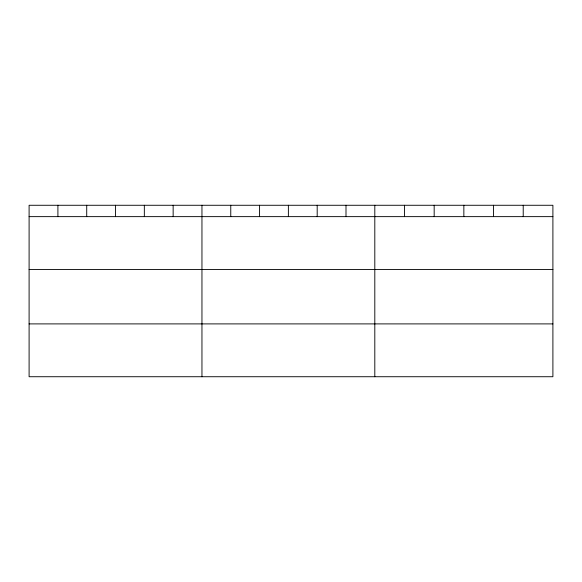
<?xml version="1.0" encoding="UTF-8"?>
<svg xmlns="http://www.w3.org/2000/svg" width="582" height="582" viewBox="0 0 582 582"><rect width="100%" height="100%" fill="white"/><g stroke="black" fill="none" stroke-linecap="round" stroke-linejoin="round"><path stroke-width="0.87" d="M552.9 269.466L552.9 205.271L29.1 205.271L29.1 376.729L552.9 376.729L552.9 269.466L29.1 269.466M29.1 216.635L552.9 216.635M29.1 323.898L552.9 323.898M523.218 205.271L523.218 216.635M493.536 205.271L493.536 216.635M463.854 205.271L463.854 216.635M434.172 205.271L434.172 216.635M404.49 205.271L404.49 216.635M374.808 205.271L374.808 376.729M345.999 205.271L345.999 216.635M317.19 205.271L317.19 216.635M288.381 205.271L288.381 216.635M259.572 205.271L259.572 216.635M230.763 205.271L230.763 216.635M201.954 205.271L201.954 376.729M173.145 205.271L173.145 216.635M144.336 205.271L144.336 216.635M115.527 205.271L115.527 216.635M86.718 205.271L86.718 216.635M57.909 205.271L57.909 216.635"/></g></svg>
